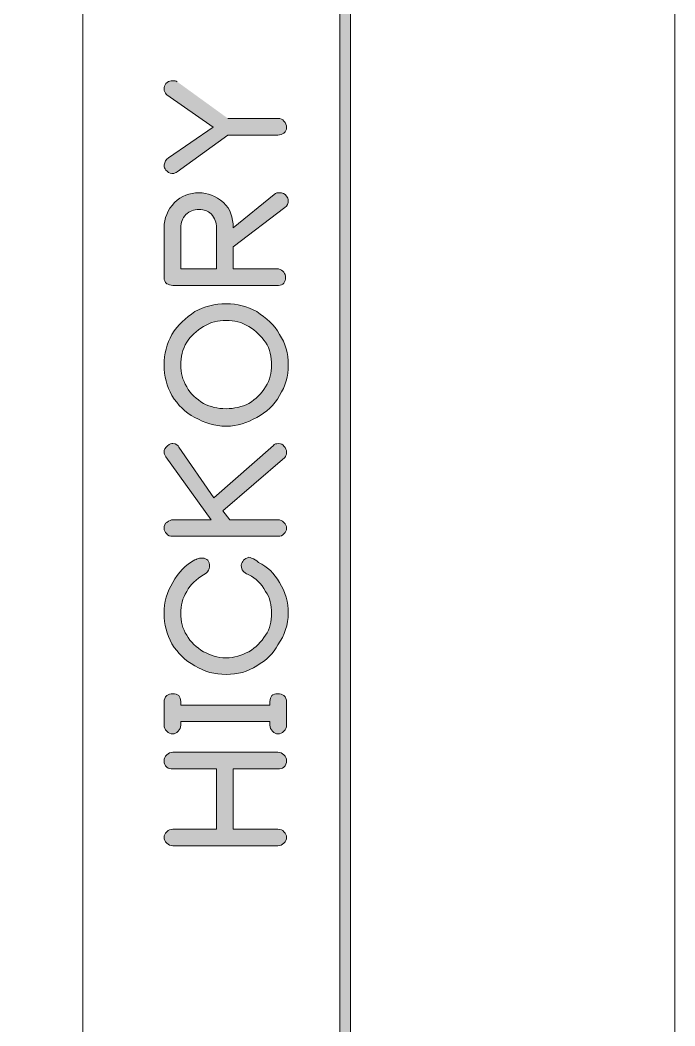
# Model space of a CAD drawing. Header units: inches. Extents: x -1525 to 612, y 0 to 1008.
# Drawn here: x 567.1 to 612, y 808.7 to 877.8 of the extents above; entities that cross this region are included whole.
import ezdxf

# ---------------------------------------------------------------- set-up
doc = ezdxf.new("R2010")
doc.units = ezdxf.units.IN
doc.header["$MEASUREMENT"] = 0
doc.layers.add('Layer 1', color=7, linetype='Continuous', lineweight=0)

# ---------------------------------------------------------------- blocks, each defined once
blk = doc.blocks.new('Block_33')
at = {"layer": 'Layer 1', "true_color": 0x000000, "transparency": 33554687}
h = blk.add_hatch(color=18, dxfattribs=at)
h.dxf.hatch_style = 2
h.paths.add_polyline_path([(589.74, 978.48), (589.02, 977.76), (589.02, 25.44), (24, 25.44), (24, 977.76), (589.02, 977.76), (589.74, 978.48), (23.34, 978.48), (23.34, 24.72), (589.74, 24.72), (589.74, 978.48)])
h = blk.add_hatch(color=18, dxfattribs=at)
h.dxf.hatch_style = 2
edge = h.paths.add_edge_path()
edge.add_spline(control_points=[(581.7, 826.38), (581.7, 826.38), (581.7, 822.24), (581.7, 822.24), (581.7, 822.24), (584.76, 822.24), (584.76, 822.24), (584.94, 822.24), (585.12, 822.18), (585.18, 822.06), (585.3, 821.94), (585.36, 821.82), (585.36, 821.7), (585.36, 821.52), (585.3, 821.4), (585.18, 821.28), (585.06, 821.16), (584.94, 821.1), (584.76, 821.1), (584.76, 821.1), (577.56, 821.1), (577.56, 821.1), (577.38, 821.1), (577.26, 821.16), (577.14, 821.28), (577.02, 821.4), (576.96, 821.52), (576.96, 821.7), (576.96, 821.82), (577.02, 821.94), (577.14, 822.06), (577.26, 822.18), (577.38, 822.24), (577.56, 822.24), (577.56, 822.24), (580.56, 822.24), (580.56, 822.24), (580.56, 822.24), (580.56, 826.38), (580.56, 826.38), (580.56, 826.38), (577.56, 826.38), (577.56, 826.38), (577.38, 826.38), (577.26, 826.38), (577.14, 826.5), (577.02, 826.62), (576.96, 826.74), (576.96, 826.92), (576.96, 827.1), (577.02, 827.22), (577.14, 827.34), (577.26, 827.46), (577.38, 827.52), (577.56, 827.52), (577.56, 827.52), (584.76, 827.52), (584.76, 827.52), (584.94, 827.52), (585.06, 827.46), (585.18, 827.34), (585.3, 827.22), (585.36, 827.1), (585.36, 826.92), (585.36, 826.8), (585.3, 826.62), (585.18, 826.5), (585.06, 826.38), (584.94, 826.38), (584.76, 826.38), (584.76, 826.38), (581.7, 826.38), (581.7, 826.38)], knot_values=[0, 0, 0, 0, 1, 1, 1, 2, 2, 2, 3, 3, 3, 4, 4, 4, 5, 5, 5, 6, 6, 6, 7, 7, 7, 8, 8, 8, 9, 9, 9, 10, 10, 10, 11, 11, 11, 12, 12, 12, 13, 13, 13, 14, 14, 14, 15, 15, 15, 16, 16, 16, 17, 17, 17, 18, 18, 18, 19, 19, 19, 20, 20, 20, 21, 21, 21, 22, 22, 22, 23, 23, 23, 24, 24, 24, 24], degree=3, periodic=0)
edge = h.paths.add_edge_path()
edge.add_spline(control_points=[(584.22, 830.76), (584.22, 830.76), (584.22, 831), (584.22, 831), (584.22, 831.36), (584.4, 831.54), (584.76, 831.54), (584.94, 831.54), (585.06, 831.48), (585.18, 831.42), (585.3, 831.3), (585.36, 831.12), (585.36, 831), (585.36, 831), (585.36, 829.38), (585.36, 829.38), (585.36, 829.2), (585.3, 829.08), (585.18, 828.96), (585.06, 828.84), (584.94, 828.78), (584.76, 828.78), (584.64, 828.78), (584.52, 828.84), (584.4, 828.96), (584.28, 829.08), (584.22, 829.2), (584.22, 829.38), (584.22, 829.38), (584.22, 829.62), (584.22, 829.62), (584.22, 829.62), (578.1, 829.62), (578.1, 829.62), (578.1, 829.62), (578.1, 829.38), (578.1, 829.38), (578.1, 829.2), (578.04, 829.08), (577.92, 828.96), (577.8, 828.84), (577.68, 828.78), (577.56, 828.78), (577.38, 828.78), (577.26, 828.84), (577.14, 828.96), (577.02, 829.08), (576.96, 829.2), (576.96, 829.38), (576.96, 829.38), (576.96, 831), (576.96, 831), (576.96, 831.12), (577.02, 831.3), (577.14, 831.42), (577.26, 831.48), (577.38, 831.54), (577.56, 831.54), (577.92, 831.54), (578.1, 831.36), (578.1, 831), (578.1, 831), (578.1, 830.76), (578.1, 830.76), (578.1, 830.76), (584.22, 830.76), (584.22, 830.76)], knot_values=[0, 0, 0, 0, 1, 1, 1, 2, 2, 2, 3, 3, 3, 4, 4, 4, 5, 5, 5, 6, 6, 6, 7, 7, 7, 8, 8, 8, 9, 9, 9, 10, 10, 10, 11, 11, 11, 12, 12, 12, 13, 13, 13, 14, 14, 14, 15, 15, 15, 16, 16, 16, 17, 17, 17, 18, 18, 18, 19, 19, 19, 20, 20, 20, 21, 21, 21, 22, 22, 22, 22], degree=3, periodic=0)
edge = h.paths.add_edge_path()
edge.add_spline(control_points=[(579.18, 840.78), (579.3, 840.78), (579.36, 840.84), (579.48, 840.84), (579.54, 840.84), (579.54, 840.84), (579.6, 840.84), (579.9, 840.84), (580.08, 840.66), (580.08, 840.24), (580.08, 840.06), (579.96, 839.94), (579.84, 839.82), (579.84, 839.82), (579.66, 839.7), (579.66, 839.7), (579.18, 839.4), (578.76, 839.04), (578.52, 838.56), (578.22, 838.08), (578.1, 837.6), (578.1, 837.06), (578.1, 836.52), (578.22, 835.98), (578.52, 835.56), (578.76, 835.08), (579.18, 834.72), (579.66, 834.42), (580.14, 834.18), (580.62, 834), (581.22, 834), (581.76, 834), (582.3, 834.18), (582.78, 834.42), (583.26, 834.72), (583.62, 835.08), (583.92, 835.56), (584.22, 835.98), (584.34, 836.52), (584.34, 837.06), (584.34, 837.6), (584.22, 838.14), (583.92, 838.56), (583.62, 839.1), (583.26, 839.46), (582.78, 839.7), (582.72, 839.7), (582.66, 839.76), (582.54, 839.82), (582.36, 839.94), (582.24, 840.12), (582.24, 840.36), (582.3, 840.6), (582.48, 840.84), (582.78, 840.9), (582.84, 840.9), (582.9, 840.9), (582.96, 840.84), (583.14, 840.78), (583.26, 840.72), (583.44, 840.54), (584.04, 840.24), (584.52, 839.82), (584.88, 839.16), (585.3, 838.5), (585.48, 837.84), (585.48, 837.06), (585.48, 836.28), (585.24, 835.56), (584.76, 834.9), (584.46, 834.3), (583.98, 833.82), (583.32, 833.46), (582.72, 833.04), (582, 832.86), (581.22, 832.86), (580.44, 832.86), (579.72, 833.04), (579.06, 833.46), (578.4, 833.82), (577.92, 834.3), (577.5, 834.96), (577.14, 835.62), (576.96, 836.28), (576.96, 837.06), (576.96, 837.84), (577.14, 838.5), (577.56, 839.16), (577.92, 839.88), (578.46, 840.36), (579.06, 840.72), (579.18, 840.72), (579.18, 840.78), (579.18, 840.78)], knot_values=[0, 0, 0, 0, 1, 1, 1, 2, 2, 2, 3, 3, 3, 4, 4, 4, 5, 5, 5, 6, 6, 6, 7, 7, 7, 8, 8, 8, 9, 9, 9, 10, 10, 10, 11, 11, 11, 12, 12, 12, 13, 13, 13, 14, 14, 14, 15, 15, 15, 16, 16, 16, 17, 17, 17, 18, 18, 18, 19, 19, 19, 20, 20, 20, 21, 21, 21, 22, 22, 22, 23, 23, 23, 24, 24, 24, 25, 25, 25, 26, 26, 26, 27, 27, 27, 28, 28, 28, 29, 29, 29, 30, 30, 30, 31, 31, 31, 31], degree=3, periodic=0)
edge = h.paths.add_edge_path()
edge.add_spline(control_points=[(580.38, 844.98), (580.38, 844.98), (584.46, 848.58), (584.46, 848.58), (584.52, 848.7), (584.64, 848.7), (584.82, 848.7), (585, 848.7), (585.12, 848.64), (585.18, 848.52), (585.3, 848.4), (585.36, 848.28), (585.36, 848.1), (585.36, 847.92), (585.3, 847.86), (585.24, 847.74), (585.24, 847.74), (580.98, 844.08), (580.98, 844.08), (580.98, 844.08), (581.46, 843.48), (581.46, 843.48), (581.46, 843.48), (584.76, 843.48), (584.76, 843.48), (584.94, 843.48), (585.06, 843.42), (585.18, 843.3), (585.3, 843.18), (585.36, 843.06), (585.36, 842.88), (585.36, 842.76), (585.3, 842.64), (585.18, 842.52), (585.12, 842.4), (584.94, 842.34), (584.76, 842.34), (584.76, 842.34), (577.56, 842.34), (577.56, 842.34), (577.38, 842.34), (577.2, 842.4), (577.14, 842.52), (577.02, 842.64), (576.96, 842.76), (576.96, 842.88), (576.96, 843.06), (577.02, 843.24), (577.14, 843.3), (577.32, 843.42), (577.44, 843.48), (577.56, 843.48), (577.56, 843.48), (580.2, 843.48), (580.2, 843.48), (580.2, 843.48), (577.08, 847.8), (577.08, 847.8), (577.02, 847.92), (576.96, 848.04), (576.96, 848.1), (576.96, 848.16), (576.96, 848.22), (576.96, 848.22), (577.02, 848.4), (577.14, 848.52), (577.32, 848.64), (577.38, 848.7), (577.44, 848.7), (577.5, 848.7), (577.56, 848.7), (577.56, 848.7), (577.56, 848.7), (577.8, 848.7), (577.92, 848.58), (577.98, 848.46), (577.98, 848.46), (580.38, 844.98), (580.38, 844.98)], knot_values=[0, 0, 0, 0, 1, 1, 1, 2, 2, 2, 3, 3, 3, 4, 4, 4, 5, 5, 5, 6, 6, 6, 7, 7, 7, 8, 8, 8, 9, 9, 9, 10, 10, 10, 11, 11, 11, 12, 12, 12, 13, 13, 13, 14, 14, 14, 15, 15, 15, 16, 16, 16, 17, 17, 17, 18, 18, 18, 19, 19, 19, 20, 20, 20, 21, 21, 21, 22, 22, 22, 23, 23, 23, 24, 24, 24, 25, 25, 25, 26, 26, 26, 26], degree=3, periodic=0)
edge = h.paths.add_edge_path()
edge.add_spline(control_points=[(581.22, 849.9), (580.44, 849.9), (579.72, 850.14), (579.06, 850.5), (578.4, 850.86), (577.92, 851.34), (577.5, 852), (577.14, 852.66), (576.96, 853.32), (576.96, 854.1), (576.96, 854.88), (577.14, 855.54), (577.5, 856.2), (577.92, 856.86), (578.46, 857.34), (579.06, 857.76), (579.72, 858.12), (580.44, 858.3), (581.22, 858.3), (582, 858.3), (582.66, 858.12), (583.32, 857.76), (583.98, 857.34), (584.52, 856.86), (584.88, 856.2), (585.3, 855.6), (585.48, 854.88), (585.48, 854.1), (585.48, 853.32), (585.3, 852.66), (584.88, 852), (584.52, 851.34), (583.98, 850.86), (583.32, 850.5), (582.66, 850.14), (582, 849.9), (581.22, 849.9)], knot_values=[0, 0, 0, 0, 1, 1, 1, 2, 2, 2, 3, 3, 3, 4, 4, 4, 5, 5, 5, 6, 6, 6, 7, 7, 7, 8, 8, 8, 9, 9, 9, 10, 10, 10, 11, 11, 11, 12, 12, 12, 12], degree=3, periodic=0)
edge = h.paths.add_edge_path()
edge.add_spline(control_points=[(579.66, 851.46), (580.14, 851.22), (580.62, 851.1), (581.22, 851.1), (581.76, 851.1), (582.3, 851.22), (582.78, 851.46), (583.26, 851.76), (583.62, 852.12), (583.92, 852.6), (584.22, 853.08), (584.34, 853.56), (584.34, 854.1), (584.34, 854.64), (584.22, 855.18), (583.92, 855.66), (583.62, 856.08), (583.26, 856.44), (582.78, 856.74), (582.3, 857.04), (581.76, 857.16), (581.22, 857.16), (580.68, 857.16), (580.14, 857.04), (579.66, 856.74), (579.18, 856.44), (578.76, 856.08), (578.52, 855.66), (578.22, 855.18), (578.1, 854.64), (578.1, 854.1), (578.1, 853.56), (578.22, 853.08), (578.52, 852.6), (578.76, 852.12), (579.18, 851.76), (579.66, 851.46)], knot_values=[0, 0, 0, 0, 1, 1, 1, 2, 2, 2, 3, 3, 3, 4, 4, 4, 5, 5, 5, 6, 6, 6, 7, 7, 7, 8, 8, 8, 9, 9, 9, 10, 10, 10, 11, 11, 11, 12, 12, 12, 12], degree=3, periodic=0)
edge = h.paths.add_edge_path()
edge.add_spline(control_points=[(580.56, 860.7), (580.56, 860.7), (580.56, 863.52), (580.56, 863.52), (580.56, 863.88), (580.44, 864.18), (580.2, 864.48), (579.96, 864.66), (579.72, 864.78), (579.36, 864.78), (579, 864.78), (578.7, 864.66), (578.46, 864.42), (578.22, 864.18), (578.1, 863.88), (578.1, 863.52), (578.1, 863.52), (578.1, 860.7), (578.1, 860.7), (578.1, 860.7), (580.56, 860.7), (580.56, 860.7)], knot_values=[0, 0, 0, 0, 1, 1, 1, 2, 2, 2, 3, 3, 3, 4, 4, 4, 5, 5, 5, 6, 6, 6, 7, 7, 7, 7], degree=3, periodic=0)
edge = h.paths.add_edge_path()
edge.add_spline(control_points=[(581.7, 862.2), (581.7, 862.2), (581.7, 860.7), (581.7, 860.7), (581.7, 860.7), (584.82, 860.7), (584.82, 860.7), (585.12, 860.58), (585.3, 860.4), (585.3, 860.1), (585.3, 859.8), (585.12, 859.56), (584.82, 859.56), (584.82, 859.56), (577.56, 859.56), (577.56, 859.56), (577.38, 859.56), (577.26, 859.62), (577.14, 859.68), (577.02, 859.8), (576.96, 859.92), (576.96, 860.1), (576.96, 860.1), (576.96, 863.52), (576.96, 863.52), (576.96, 864.18), (577.2, 864.72), (577.68, 865.26), (578.16, 865.68), (578.7, 865.92), (579.36, 865.92), (579.96, 865.92), (580.5, 865.68), (581.04, 865.26), (581.52, 864.78), (581.7, 864.24), (581.7, 863.52), (581.7, 863.52), (584.52, 865.8), (584.52, 865.8), (584.64, 865.92), (584.76, 865.92), (584.88, 865.92), (585.06, 865.92), (585.24, 865.86), (585.36, 865.68), (585.42, 865.62), (585.48, 865.5), (585.48, 865.38), (585.48, 865.2), (585.42, 865.02), (585.24, 864.9), (585.24, 864.9), (581.7, 862.2), (581.7, 862.2)], knot_values=[0, 0, 0, 0, 1, 1, 1, 2, 2, 2, 3, 3, 3, 4, 4, 4, 5, 5, 5, 6, 6, 6, 7, 7, 7, 8, 8, 8, 9, 9, 9, 10, 10, 10, 11, 11, 11, 12, 12, 12, 13, 13, 13, 14, 14, 14, 15, 15, 15, 16, 16, 16, 17, 17, 17, 18, 18, 18, 18], degree=3, periodic=0)
edge = h.paths.add_edge_path()
edge.add_spline(control_points=[(581.34, 871.02), (581.34, 871.02), (584.76, 871.02), (584.76, 871.02), (584.94, 871.02), (585.12, 870.96), (585.18, 870.84), (585.3, 870.72), (585.36, 870.54), (585.36, 870.42), (585.36, 870.24), (585.3, 870.12), (585.18, 870), (585.06, 869.94), (584.94, 869.88), (584.76, 869.88), (584.76, 869.88), (581.34, 869.88), (581.34, 869.88), (581.34, 869.88), (577.86, 867.36), (577.86, 867.36), (577.74, 867.3), (577.68, 867.24), (577.56, 867.24), (577.5, 867.24), (577.5, 867.24), (577.5, 867.24), (577.32, 867.24), (577.2, 867.36), (577.08, 867.48), (577.02, 867.6), (576.96, 867.66), (576.96, 867.78), (576.96, 867.84), (576.96, 867.84), (576.96, 867.84), (577.02, 868.02), (577.08, 868.2), (577.26, 868.32), (577.26, 868.32), (580.32, 870.42), (580.32, 870.42), (580.32, 870.42), (577.14, 872.64), (577.14, 872.64), (577.08, 872.7), (577.02, 872.82), (576.96, 872.94), (576.96, 873), (576.96, 873), (576.96, 873.06), (576.96, 873.18), (577.02, 873.3), (577.08, 873.42), (577.2, 873.54), (577.32, 873.6), (577.44, 873.6), (577.44, 873.6), (577.56, 873.6), (577.56, 873.6), (577.68, 873.6), (577.74, 873.6), (577.86, 873.54)], knot_values=[0, 0, 0, 0, 1, 1, 1, 2, 2, 2, 3, 3, 3, 4, 4, 4, 5, 5, 5, 6, 6, 6, 7, 7, 7, 8, 8, 8, 9, 9, 9, 10, 10, 10, 11, 11, 11, 12, 12, 12, 13, 13, 13, 14, 14, 14, 15, 15, 15, 16, 16, 16, 17, 17, 17, 18, 18, 18, 19, 19, 19, 20, 20, 20, 21, 21, 21, 21], degree=3, periodic=0)
edge.add_line((577.86, 873.54), (581.34, 871.02))
at = {"layer": 'Layer 1', "color": 18, "lineweight": 9, "true_color": 0x000000}
blk.add_line((571.38, 699.42), (571.38, 977.76), dxfattribs=at)
at = {"layer": 'Layer 1'}
blk.add_lwpolyline([(0, 1008), (612, 1008), (612, 0), (0, 0)], close=True, dxfattribs=at)
blk.add_lwpolyline([(589.74, 978.48), (589.02, 977.76), (589.02, 25.44), (24, 25.44), (24, 977.76), (589.02, 977.76), (589.74, 978.48), (23.34, 978.48), (23.34, 24.72), (589.74, 24.72), (589.74, 978.48)], dxfattribs=at)
at = {"layer": 'Layer 1', "color": 18, "lineweight": 9, "true_color": 0x000000}
for points in [[(589.74, 978.48), (23.34, 978.48), (23.34, 24.72), (589.74, 24.72)], [(24, 977.76), (589.02, 977.76), (589.02, 25.44), (24, 25.44)]]:
    blk.add_lwpolyline(points, close=True, dxfattribs=at)
at = {"layer": 'Layer 1'}
for points, knots in [([(581.34, 871.02), (581.34, 871.02), (584.76, 871.02), (584.76, 871.02), (584.94, 871.02), (585.12, 870.96), (585.18, 870.84), (585.3, 870.72), (585.36, 870.54), (585.36, 870.42), (585.36, 870.24), (585.3, 870.12), (585.18, 870), (585.06, 869.94), (584.94, 869.88), (584.76, 869.88), (584.76, 869.88), (581.34, 869.88), (581.34, 869.88), (581.34, 869.88), (577.86, 867.36), (577.86, 867.36), (577.74, 867.3), (577.68, 867.24), (577.56, 867.24), (577.5, 867.24), (577.5, 867.24), (577.5, 867.24), (577.32, 867.24), (577.2, 867.36), (577.08, 867.48), (577.02, 867.6), (576.96, 867.66), (576.96, 867.78), (576.96, 867.84), (576.96, 867.84), (576.96, 867.84), (577.02, 868.02), (577.08, 868.2), (577.26, 868.32), (577.26, 868.32), (580.32, 870.42), (580.32, 870.42), (580.32, 870.42), (577.14, 872.64), (577.14, 872.64), (577.08, 872.7), (577.02, 872.82), (576.96, 872.94), (576.96, 873), (576.96, 873), (576.96, 873.06), (576.96, 873.18), (577.02, 873.3), (577.08, 873.42), (577.2, 873.54), (577.32, 873.6), (577.44, 873.6), (577.44, 873.6), (577.56, 873.6), (577.56, 873.6), (577.68, 873.6), (577.74, 873.6), (577.86, 873.54)], [0, 0, 0, 0, 1, 1, 1, 2, 2, 2, 3, 3, 3, 4, 4, 4, 5, 5, 5, 6, 6, 6, 7, 7, 7, 8, 8, 8, 9, 9, 9, 10, 10, 10, 11, 11, 11, 12, 12, 12, 13, 13, 13, 14, 14, 14, 15, 15, 15, 16, 16, 16, 17, 17, 17, 18, 18, 18, 19, 19, 19, 20, 20, 20, 21, 21, 21, 21]), ([(581.7, 862.2), (581.7, 862.2), (581.7, 860.7), (581.7, 860.7), (581.7, 860.7), (584.82, 860.7), (584.82, 860.7), (585.12, 860.58), (585.3, 860.4), (585.3, 860.1), (585.3, 859.8), (585.12, 859.56), (584.82, 859.56), (584.82, 859.56), (577.56, 859.56), (577.56, 859.56), (577.38, 859.56), (577.26, 859.62), (577.14, 859.68), (577.02, 859.8), (576.96, 859.92), (576.96, 860.1), (576.96, 860.1), (576.96, 863.52), (576.96, 863.52), (576.96, 864.18), (577.2, 864.72), (577.68, 865.26), (578.16, 865.68), (578.7, 865.92), (579.36, 865.92), (579.96, 865.92), (580.5, 865.68), (581.04, 865.26), (581.52, 864.78), (581.7, 864.24), (581.7, 863.52), (581.7, 863.52), (584.52, 865.8), (584.52, 865.8), (584.64, 865.92), (584.76, 865.92), (584.88, 865.92), (585.06, 865.92), (585.24, 865.86), (585.36, 865.68), (585.42, 865.62), (585.48, 865.5), (585.48, 865.38), (585.48, 865.2), (585.42, 865.02), (585.24, 864.9), (585.24, 864.9), (581.7, 862.2), (581.7, 862.2)], [0, 0, 0, 0, 1, 1, 1, 2, 2, 2, 3, 3, 3, 4, 4, 4, 5, 5, 5, 6, 6, 6, 7, 7, 7, 8, 8, 8, 9, 9, 9, 10, 10, 10, 11, 11, 11, 12, 12, 12, 13, 13, 13, 14, 14, 14, 15, 15, 15, 16, 16, 16, 17, 17, 17, 18, 18, 18, 18]), ([(580.56, 860.7), (580.56, 860.7), (580.56, 863.52), (580.56, 863.52), (580.56, 863.88), (580.44, 864.18), (580.2, 864.48), (579.96, 864.66), (579.72, 864.78), (579.36, 864.78), (579, 864.78), (578.7, 864.66), (578.46, 864.42), (578.22, 864.18), (578.1, 863.88), (578.1, 863.52), (578.1, 863.52), (578.1, 860.7), (578.1, 860.7), (578.1, 860.7), (580.56, 860.7), (580.56, 860.7)], [0, 0, 0, 0, 1, 1, 1, 2, 2, 2, 3, 3, 3, 4, 4, 4, 5, 5, 5, 6, 6, 6, 7, 7, 7, 7]), ([(581.22, 849.9), (580.44, 849.9), (579.72, 850.14), (579.06, 850.5), (578.4, 850.86), (577.92, 851.34), (577.5, 852), (577.14, 852.66), (576.96, 853.32), (576.96, 854.1), (576.96, 854.88), (577.14, 855.54), (577.5, 856.2), (577.92, 856.86), (578.46, 857.34), (579.06, 857.76), (579.72, 858.12), (580.44, 858.3), (581.22, 858.3), (582, 858.3), (582.66, 858.12), (583.32, 857.76), (583.98, 857.34), (584.52, 856.86), (584.88, 856.2), (585.3, 855.6), (585.48, 854.88), (585.48, 854.1), (585.48, 853.32), (585.3, 852.66), (584.88, 852), (584.52, 851.34), (583.98, 850.86), (583.32, 850.5), (582.66, 850.14), (582, 849.9), (581.22, 849.9)], [0, 0, 0, 0, 1, 1, 1, 2, 2, 2, 3, 3, 3, 4, 4, 4, 5, 5, 5, 6, 6, 6, 7, 7, 7, 8, 8, 8, 9, 9, 9, 10, 10, 10, 11, 11, 11, 12, 12, 12, 12]), ([(579.66, 851.46), (580.14, 851.22), (580.62, 851.1), (581.22, 851.1), (581.76, 851.1), (582.3, 851.22), (582.78, 851.46), (583.26, 851.76), (583.62, 852.12), (583.92, 852.6), (584.22, 853.08), (584.34, 853.56), (584.34, 854.1), (584.34, 854.64), (584.22, 855.18), (583.92, 855.66), (583.62, 856.08), (583.26, 856.44), (582.78, 856.74), (582.3, 857.04), (581.76, 857.16), (581.22, 857.16), (580.68, 857.16), (580.14, 857.04), (579.66, 856.74), (579.18, 856.44), (578.76, 856.08), (578.52, 855.66), (578.22, 855.18), (578.1, 854.64), (578.1, 854.1), (578.1, 853.56), (578.22, 853.08), (578.52, 852.6), (578.76, 852.12), (579.18, 851.76), (579.66, 851.46)], [0, 0, 0, 0, 1, 1, 1, 2, 2, 2, 3, 3, 3, 4, 4, 4, 5, 5, 5, 6, 6, 6, 7, 7, 7, 8, 8, 8, 9, 9, 9, 10, 10, 10, 11, 11, 11, 12, 12, 12, 12]), ([(580.38, 844.98), (580.38, 844.98), (584.46, 848.58), (584.46, 848.58), (584.52, 848.7), (584.64, 848.7), (584.82, 848.7), (585, 848.7), (585.12, 848.64), (585.18, 848.52), (585.3, 848.4), (585.36, 848.28), (585.36, 848.1), (585.36, 847.92), (585.3, 847.86), (585.24, 847.74), (585.24, 847.74), (580.98, 844.08), (580.98, 844.08), (580.98, 844.08), (581.46, 843.48), (581.46, 843.48), (581.46, 843.48), (584.76, 843.48), (584.76, 843.48), (584.94, 843.48), (585.06, 843.42), (585.18, 843.3), (585.3, 843.18), (585.36, 843.06), (585.36, 842.88), (585.36, 842.76), (585.3, 842.64), (585.18, 842.52), (585.12, 842.4), (584.94, 842.34), (584.76, 842.34), (584.76, 842.34), (577.56, 842.34), (577.56, 842.34), (577.38, 842.34), (577.2, 842.4), (577.14, 842.52), (577.02, 842.64), (576.96, 842.76), (576.96, 842.88), (576.96, 843.06), (577.02, 843.24), (577.14, 843.3), (577.32, 843.42), (577.44, 843.48), (577.56, 843.48), (577.56, 843.48), (580.2, 843.48), (580.2, 843.48), (580.2, 843.48), (577.08, 847.8), (577.08, 847.8), (577.02, 847.92), (576.96, 848.04), (576.96, 848.1), (576.96, 848.16), (576.96, 848.22), (576.96, 848.22), (577.02, 848.4), (577.14, 848.52), (577.32, 848.64), (577.38, 848.7), (577.44, 848.7), (577.5, 848.7), (577.56, 848.7), (577.56, 848.7), (577.56, 848.7), (577.8, 848.7), (577.92, 848.58), (577.98, 848.46), (577.98, 848.46), (580.38, 844.98), (580.38, 844.98)], [0, 0, 0, 0, 1, 1, 1, 2, 2, 2, 3, 3, 3, 4, 4, 4, 5, 5, 5, 6, 6, 6, 7, 7, 7, 8, 8, 8, 9, 9, 9, 10, 10, 10, 11, 11, 11, 12, 12, 12, 13, 13, 13, 14, 14, 14, 15, 15, 15, 16, 16, 16, 17, 17, 17, 18, 18, 18, 19, 19, 19, 20, 20, 20, 21, 21, 21, 22, 22, 22, 23, 23, 23, 24, 24, 24, 25, 25, 25, 26, 26, 26, 26]), ([(579.18, 840.78), (579.3, 840.78), (579.36, 840.84), (579.48, 840.84), (579.54, 840.84), (579.54, 840.84), (579.6, 840.84), (579.9, 840.84), (580.08, 840.66), (580.08, 840.24), (580.08, 840.06), (579.96, 839.94), (579.84, 839.82), (579.84, 839.82), (579.66, 839.7), (579.66, 839.7), (579.18, 839.4), (578.76, 839.04), (578.52, 838.56), (578.22, 838.08), (578.1, 837.6), (578.1, 837.06), (578.1, 836.52), (578.22, 835.98), (578.52, 835.56), (578.76, 835.08), (579.18, 834.72), (579.66, 834.42), (580.14, 834.18), (580.62, 834), (581.22, 834), (581.76, 834), (582.3, 834.18), (582.78, 834.42), (583.26, 834.72), (583.62, 835.08), (583.92, 835.56), (584.22, 835.98), (584.34, 836.52), (584.34, 837.06), (584.34, 837.6), (584.22, 838.14), (583.92, 838.56), (583.62, 839.1), (583.26, 839.46), (582.78, 839.7), (582.72, 839.7), (582.66, 839.76), (582.54, 839.82), (582.36, 839.94), (582.24, 840.12), (582.24, 840.36), (582.3, 840.6), (582.48, 840.84), (582.78, 840.9), (582.84, 840.9), (582.9, 840.9), (582.96, 840.84), (583.14, 840.78), (583.26, 840.72), (583.44, 840.54), (584.04, 840.24), (584.52, 839.82), (584.88, 839.16), (585.3, 838.5), (585.48, 837.84), (585.48, 837.06), (585.48, 836.28), (585.24, 835.56), (584.76, 834.9), (584.46, 834.3), (583.98, 833.82), (583.32, 833.46), (582.72, 833.04), (582, 832.86), (581.22, 832.86), (580.44, 832.86), (579.72, 833.04), (579.06, 833.46), (578.4, 833.82), (577.92, 834.3), (577.5, 834.96), (577.14, 835.62), (576.96, 836.28), (576.96, 837.06), (576.96, 837.84), (577.14, 838.5), (577.56, 839.16), (577.92, 839.88), (578.46, 840.36), (579.06, 840.72), (579.18, 840.72), (579.18, 840.78), (579.18, 840.78)], [0, 0, 0, 0, 1, 1, 1, 2, 2, 2, 3, 3, 3, 4, 4, 4, 5, 5, 5, 6, 6, 6, 7, 7, 7, 8, 8, 8, 9, 9, 9, 10, 10, 10, 11, 11, 11, 12, 12, 12, 13, 13, 13, 14, 14, 14, 15, 15, 15, 16, 16, 16, 17, 17, 17, 18, 18, 18, 19, 19, 19, 20, 20, 20, 21, 21, 21, 22, 22, 22, 23, 23, 23, 24, 24, 24, 25, 25, 25, 26, 26, 26, 27, 27, 27, 28, 28, 28, 29, 29, 29, 30, 30, 30, 31, 31, 31, 31]), ([(584.22, 830.76), (584.22, 830.76), (584.22, 831), (584.22, 831), (584.22, 831.36), (584.4, 831.54), (584.76, 831.54), (584.94, 831.54), (585.06, 831.48), (585.18, 831.42), (585.3, 831.3), (585.36, 831.12), (585.36, 831), (585.36, 831), (585.36, 829.38), (585.36, 829.38), (585.36, 829.2), (585.3, 829.08), (585.18, 828.96), (585.06, 828.84), (584.94, 828.78), (584.76, 828.78), (584.64, 828.78), (584.52, 828.84), (584.4, 828.96), (584.28, 829.08), (584.22, 829.2), (584.22, 829.38), (584.22, 829.38), (584.22, 829.62), (584.22, 829.62), (584.22, 829.62), (578.1, 829.62), (578.1, 829.62), (578.1, 829.62), (578.1, 829.38), (578.1, 829.38), (578.1, 829.2), (578.04, 829.08), (577.92, 828.96), (577.8, 828.84), (577.68, 828.78), (577.56, 828.78), (577.38, 828.78), (577.26, 828.84), (577.14, 828.96), (577.02, 829.08), (576.96, 829.2), (576.96, 829.38), (576.96, 829.38), (576.96, 831), (576.96, 831), (576.96, 831.12), (577.02, 831.3), (577.14, 831.42), (577.26, 831.48), (577.38, 831.54), (577.56, 831.54), (577.92, 831.54), (578.1, 831.36), (578.1, 831), (578.1, 831), (578.1, 830.76), (578.1, 830.76), (578.1, 830.76), (584.22, 830.76), (584.22, 830.76)], [0, 0, 0, 0, 1, 1, 1, 2, 2, 2, 3, 3, 3, 4, 4, 4, 5, 5, 5, 6, 6, 6, 7, 7, 7, 8, 8, 8, 9, 9, 9, 10, 10, 10, 11, 11, 11, 12, 12, 12, 13, 13, 13, 14, 14, 14, 15, 15, 15, 16, 16, 16, 17, 17, 17, 18, 18, 18, 19, 19, 19, 20, 20, 20, 21, 21, 21, 22, 22, 22, 22]), ([(581.7, 826.38), (581.7, 826.38), (581.7, 822.24), (581.7, 822.24), (581.7, 822.24), (584.76, 822.24), (584.76, 822.24), (584.94, 822.24), (585.12, 822.18), (585.18, 822.06), (585.3, 821.94), (585.36, 821.82), (585.36, 821.7), (585.36, 821.52), (585.3, 821.4), (585.18, 821.28), (585.06, 821.16), (584.94, 821.1), (584.76, 821.1), (584.76, 821.1), (577.56, 821.1), (577.56, 821.1), (577.38, 821.1), (577.26, 821.16), (577.14, 821.28), (577.02, 821.4), (576.96, 821.52), (576.96, 821.7), (576.96, 821.82), (577.02, 821.94), (577.14, 822.06), (577.26, 822.18), (577.38, 822.24), (577.56, 822.24), (577.56, 822.24), (580.56, 822.24), (580.56, 822.24), (580.56, 822.24), (580.56, 826.38), (580.56, 826.38), (580.56, 826.38), (577.56, 826.38), (577.56, 826.38), (577.38, 826.38), (577.26, 826.38), (577.14, 826.5), (577.02, 826.62), (576.96, 826.74), (576.96, 826.92), (576.96, 827.1), (577.02, 827.22), (577.14, 827.34), (577.26, 827.46), (577.38, 827.52), (577.56, 827.52), (577.56, 827.52), (584.76, 827.52), (584.76, 827.52), (584.94, 827.52), (585.06, 827.46), (585.18, 827.34), (585.3, 827.22), (585.36, 827.1), (585.36, 826.92), (585.36, 826.8), (585.3, 826.62), (585.18, 826.5), (585.06, 826.38), (584.94, 826.38), (584.76, 826.38), (584.76, 826.38), (581.7, 826.38), (581.7, 826.38)], [0, 0, 0, 0, 1, 1, 1, 2, 2, 2, 3, 3, 3, 4, 4, 4, 5, 5, 5, 6, 6, 6, 7, 7, 7, 8, 8, 8, 9, 9, 9, 10, 10, 10, 11, 11, 11, 12, 12, 12, 13, 13, 13, 14, 14, 14, 15, 15, 15, 16, 16, 16, 17, 17, 17, 18, 18, 18, 19, 19, 19, 20, 20, 20, 21, 21, 21, 22, 22, 22, 23, 23, 23, 24, 24, 24, 24])]:
    blk.add_open_spline(points, degree=3, knots=knots, dxfattribs=at)
blk = doc.blocks.new('Block_32')
at = {"layer": 'Layer 1'}
blk.add_blockref('Block_33', (0, 0), dxfattribs=at)

msp = doc.modelspace()

# ---------------------------------------------------------------- block references
at = {"layer": 'Layer 1'}
msp.add_blockref('Block_32', (0, 0), dxfattribs=at)

doc.saveas('drawing.dxf')
